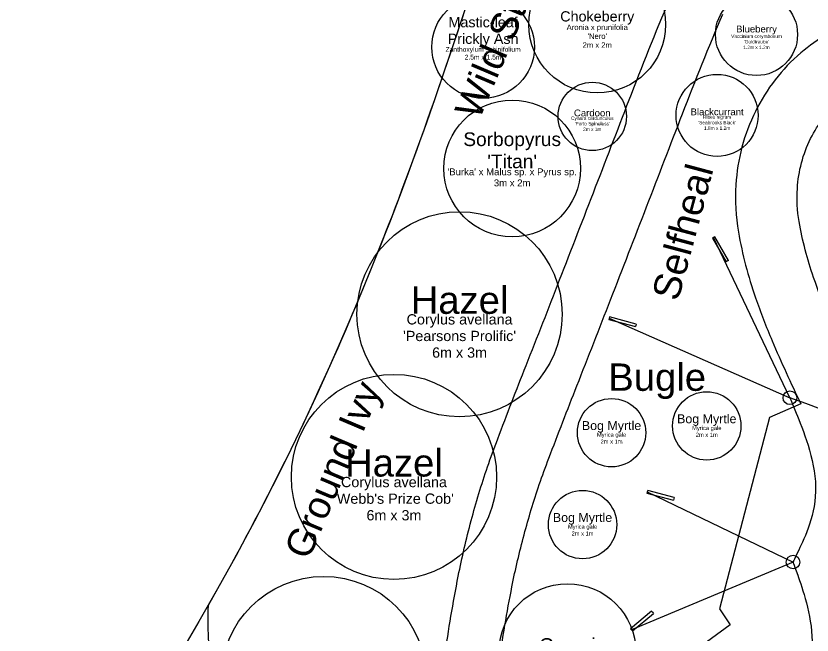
# Model space of a CAD drawing. Header units: metres. Extents: x -13.6 to 49.6, y 0.9 to 36.7.
# Drawn here: x 10.03 to 21.67, y 17.68 to 26.73 of the extents above; entities that cross this region are included whole.
import ezdxf

# ---------------------------------------------------------------- set-up
doc = ezdxf.new("R2010")
doc.units = ezdxf.units.M
for name, color, linetype, lineweight, true_color in [('Beds', 2, 'Continuous', 25, 0xffff00), ('Boundary', 1, 'Continuous', 25, 0xff0000), ('Ground cover', 253, 'Continuous', 25, 0xa0a0a4), ('Plant - Perennial', 3, 'Continuous', 25, 0x00ff00), ('Plant - Shrub', 3, 'Continuous', 25, 0x00ff00), ('Plant - Tree', 3, 'Continuous', 25, 0x00ff00), ('Structures', 4, 'Continuous', 25, 0x00ffff)]:
    doc.layers.add(name, color=color, linetype=linetype, lineweight=lineweight, true_color=true_color)
doc.styles.add('textstyle154', font='')
doc.styles.add('textstyle155', font='')
doc.styles.add('textstyle161', font='')
doc.styles.add('textstyle162', font='')
doc.styles.add('textstyle167', font='')
doc.styles.add('textstyle168', font='')
doc.styles.add('textstyle173', font='')
doc.styles.add('textstyle174', font='')
doc.styles.add('textstyle201', font='')
doc.styles.add('textstyle202', font='')
doc.styles.add('textstyle203', font='')
doc.styles.add('textstyle204', font='')
doc.styles.add('textstyle209', font='')
doc.styles.add('textstyle210', font='')
doc.styles.add('textstyle236', font='')
doc.styles.add('textstyle237', font='')
doc.styles.add('textstyle238', font='')
doc.styles.add('textstyle239', font='')
doc.styles.add('textstyle240', font='')
doc.styles.add('textstyle241', font='')
doc.styles.add('textstyle249', font='')
doc.styles.add('textstyle250', font='')
doc.styles.add('textstyle264', font='')
doc.styles.add('textstyle266', font='')
doc.styles.add('textstyle61', font='')
doc.styles.add('textstyle62', font='')
doc.styles.get('textstyle154').set_extended_font_data('Arial')
doc.styles.get('textstyle155').set_extended_font_data('Arial')
doc.styles.get('textstyle161').set_extended_font_data('Arial')
doc.styles.get('textstyle162').set_extended_font_data('Arial')
doc.styles.get('textstyle167').set_extended_font_data('Arial')
doc.styles.get('textstyle168').set_extended_font_data('Arial')
doc.styles.get('textstyle173').set_extended_font_data('Arial')
doc.styles.get('textstyle174').set_extended_font_data('Arial')
doc.styles.get('textstyle201').set_extended_font_data('Arial')
doc.styles.get('textstyle202').set_extended_font_data('Arial')
doc.styles.get('textstyle203').set_extended_font_data('Arial')
doc.styles.get('textstyle204').set_extended_font_data('Arial')
doc.styles.get('textstyle209').set_extended_font_data('Arial')
doc.styles.get('textstyle210').set_extended_font_data('Arial')
doc.styles.get('textstyle236').set_extended_font_data('Arial')
doc.styles.get('textstyle237').set_extended_font_data('Arial')
doc.styles.get('textstyle238').set_extended_font_data('Arial')
doc.styles.get('textstyle239').set_extended_font_data('Arial')
doc.styles.get('textstyle240').set_extended_font_data('Arial')
doc.styles.get('textstyle241').set_extended_font_data('Arial')
doc.styles.get('textstyle249').set_extended_font_data('Arial')
doc.styles.get('textstyle250').set_extended_font_data('Arial')
doc.styles.get('textstyle264').set_extended_font_data('Arial')
doc.styles.get('textstyle266').set_extended_font_data('Arial')
doc.styles.get('textstyle61').set_extended_font_data('Arial')
doc.styles.get('textstyle62').set_extended_font_data('Arial')

# ---------------------------------------------------------------- blocks, each defined once
blk = doc.blocks.new('Shrub - Zanthoxyum schinifolium')
at = {"layer": 'Plant - Shrub'}
blk.add_circle((0, 0), 0.75, dxfattribs=at)
at = {"layer": 'Plant - Shrub', "insert": (0, 0), "line_spacing_factor": 0.971628}
for s, char_height, attachment_point, style in [('\\c32767;Mastic-leaf\\PPrickly Ash', 0.15, 8, 'textstyle210'), ('\\c32767;Zanthoxylum schinifolium\\P2.5m x 1.5m', 0.07, 2, 'textstyle209')]:
    blk.add_mtext(s, dxfattribs=dict(at, char_height=char_height, attachment_point=attachment_point, style=style))
blk = doc.blocks.new('Shrub - Myrica gale')
at = {"layer": 'Plant - Perennial'}
blk.add_circle((0, 0), 0.5, dxfattribs=at)
at = {"layer": 'Plant - Perennial', "color": 30, "true_color": 0xff7f00, "insert": (0, 0), "width": 100}
for s, char_height, attachment_point, style in [('Bog Myrtle', 0.13, 8, 'textstyle168'), ('Myrica gale\\P2m x 1m\\P', 0.06, 2, 'textstyle167')]:
    blk.add_mtext(s, dxfattribs=dict(at, char_height=char_height, attachment_point=attachment_point, style=style))
blk = doc.blocks.new("Shrub - Ribes nigrum 'Seabrooks Black'")
at = {"layer": 'Plant - Shrub', "lineweight": -2}
blk.add_circle((0, 0), 0.6, dxfattribs=at)
at = {"layer": 'Plant - Shrub', "insert": (0, 0), "line_spacing_factor": 0.971628}
for s, char_height, attachment_point, style in [('\\c32767;Blackcurrant', 0.1, 8, 'textstyle174'), ("\\c32767;Ribes nigrum\\P'Seabrooks Black'\\P1.8m x 1.2m", 0.05, 2, 'textstyle173')]:
    blk.add_mtext(s, dxfattribs=dict(at, char_height=char_height, attachment_point=attachment_point, style=style))
blk = doc.blocks.new("Shrub - Aronia x prunifolia 'Nero'")
at = {"layer": 'Plant - Shrub'}
blk.add_circle((0, 0), 1, dxfattribs=at)
at = {"layer": 'Plant - Shrub', "insert": (0, 0), "line_spacing_factor": 0.971628}
for s, char_height, attachment_point, style in [('\\c32767;Chokeberry', 0.15, 8, 'textstyle155'), ("\\c32767;Aronia x prunifolia\\P'Nero'\\P2m x 2m", 0.08, 2, 'textstyle154')]:
    blk.add_mtext(s, dxfattribs=dict(at, char_height=char_height, attachment_point=attachment_point, style=style))
blk = doc.blocks.new("Shrub - Sorbopyrus 'Titan'")
at = {"layer": 'Plant - Tree'}
blk.add_circle((0, 0), 1, dxfattribs=at)
at = {"layer": 'Plant - Tree', "insert": (0, 0), "line_spacing_factor": 0.971628}
for s, char_height, attachment_point, style in [("\\c32767;Sorbopyrus\\P'Titan'", 0.2, 8, 'textstyle202'), ("\\c32767;'Burka' x Malus sp. x Pyrus sp.\\P3m x 2m", 0.1, 2, 'textstyle201')]:
    blk.add_mtext(s, dxfattribs=dict(at, char_height=char_height, attachment_point=attachment_point, style=style))
blk = doc.blocks.new("Shrub - Vaccinium corymbosum 'Goldtraube'")
at = {"layer": 'Plant - Shrub'}
blk.add_circle((0, 0), 0.6, dxfattribs=at)
at = {"layer": 'Plant - Shrub', "insert": (0, 0), "line_spacing_factor": 0.971628}
for s, char_height, attachment_point, style in [('\\c32767;Blueberry', 0.1, 8, 'textstyle204'), ("\\c32767;Vaccinium corymbosum\\P'Goldtraube'\\P1.2m x 1.2m", 0.05, 2, 'textstyle203')]:
    blk.add_mtext(s, dxfattribs=dict(at, char_height=char_height, attachment_point=attachment_point, style=style))
blk = doc.blocks.new("Perennial - Cynara cardunculus 'Porto Spineless'")
at = {"layer": 'Plant - Perennial'}
blk.add_circle((0, 0), 0.5, dxfattribs=at)
at = {"layer": 'Plant - Perennial', "insert": (0, 0), "line_spacing_factor": 0.971628}
for s, char_height, attachment_point, style in [("\\c32767;Cynara cardunculus\\P'Porto Spineless'^I\\P2m x 1m", 0.05, 2, 'textstyle62'), ('\\c32767;Cardoon', 0.1, 8, 'textstyle61')]:
    blk.add_mtext(s, dxfattribs=dict(at, char_height=char_height, attachment_point=attachment_point, style=style))
blk = doc.blocks.new('Shrub - Elaeagnus multiflora')
at = {"layer": 'Plant - Shrub'}
blk.add_circle((0, 0), 1, dxfattribs=at)
at = {"layer": 'Plant - Shrub', "insert": (0, 0), "line_spacing_factor": 0.971628}
for s, char_height, attachment_point, style in [('\\c32767;Goumi', 0.2, 8, 'textstyle162'), ('\\c32767;Elaeagnus multiflora\\P3m x 2m', 0.1, 2, 'textstyle161')]:
    blk.add_mtext(s, dxfattribs=dict(at, char_height=char_height, attachment_point=attachment_point, style=style))
blk = doc.blocks.new("Tree - Corylus avellana 'Halls Giant'")
at = {"layer": 'Plant - Tree'}
blk.add_circle((0, 0), 1.5, dxfattribs=at)
at = {"layer": 'Plant - Tree', "insert": (0, 0), "line_spacing_factor": 0.971628}
for s, char_height, attachment_point, style in [('\\c32767;Hazel', 0.4, 8, 'textstyle237'), ("\\c32767;Corylus avellana\\P'Halls Giant'\\P6m x 3m", 0.15, 2, 'textstyle236')]:
    blk.add_mtext(s, dxfattribs=dict(at, char_height=char_height, attachment_point=attachment_point, style=style))
blk = doc.blocks.new("Tree - Corylus avellana 'Webb's Prize Cob'")
at = {"layer": 'Plant - Tree'}
blk.add_circle((0, 0), 1.5, dxfattribs=at)
at = {"layer": 'Plant - Tree', "insert": (0, 0), "line_spacing_factor": 0.971628}
for s, char_height, attachment_point, style in [('\\c32767;Hazel', 0.4, 8, 'textstyle241'), ("\\c32767;Corylus avellana\\P'Webb's Prize Cob'\\P6m x 3m", 0.15, 2, 'textstyle240')]:
    blk.add_mtext(s, dxfattribs=dict(at, char_height=char_height, attachment_point=attachment_point, style=style))
blk = doc.blocks.new("Tree - Corylus avellana 'Pearsons Prolific'")
at = {"layer": 'Plant - Tree'}
blk.add_circle((0, 0), 1.5, dxfattribs=at)
at = {"layer": 'Plant - Tree', "insert": (0, 0), "line_spacing_factor": 0.971628}
for s, char_height, attachment_point, style in [('\\c32767;Hazel', 0.4, 8, 'textstyle239'), ("\\c32767;Corylus avellana\\P'Pearsons Prolific'\\P6m x 3m", 0.15, 2, 'textstyle238')]:
    blk.add_mtext(s, dxfattribs=dict(at, char_height=char_height, attachment_point=attachment_point, style=style))
blk = doc.blocks.new('Structure - New stake')
at = {"layer": 'Structures'}
for p, q in [((0.02, 0.4), (0, 0.4)), ((0, 0.4), (0, 0)), ((0.04, 0.4), (0.02, 0.4)), ((0.04, 0), (0.04, 0.4)), ((0.02, 0), (0, 0)), ((0.04, 0), (0.02, 0))]:
    blk.add_line(p, q, dxfattribs=at)
blk = doc.blocks.new('Structure - Shelter Pole')
at = {"layer": 'Structures', "color": 1, "true_color": 0xff0000}
blk.add_circle((0, 0), 0.1, dxfattribs=at)

msp = doc.modelspace()

# ---------------------------------------------------------------- linework, layer by layer
at = {"layer": 'Beds', "flags": 128}
for points in [[(17.105, 28.347, 0.000557), (16.434, 26.34, -0.009789), (15.623, 24.053, -0.011463), (14.848, 22.131, -0.014098), (13.902, 20.092, -0.014075), (12.841, 18.107, 0.048167), (12.893, 17.163, 0.074098)], [(22.319, 21.448, -0.011589), (21.916, 22.333, -0.017364), (21.694, 22.907, -0.040812), (21.482, 23.725, -0.058471), (21.456, 24.208, -0.099312), (21.65, 24.94, -0.101791), (22.093, 25.51, -0.090137), (22.632, 25.824, -0.075323), (23.474, 25.992, -0.018531), (23.713, 25.994, -0.007544), (24.434, 25.964, 0.017463), (25.209, 25.946, 0.036586), (25.68, 25.986, 0.115618), (26.85, 26.466, 0.161046), (27.551, 27.423, 0.130442)], [(16.301, 17.362, -0.01363), (16.499, 18.539, -0.016762), (16.688, 19.35, -0.017017), (16.927, 20.137, -0.008476), (17.075, 20.546, -0.003038), (17.49, 21.618, 0.00142), (17.981, 22.872, 0.000658), (19.031, 25.591, -0.008273), (19.629, 27.072, -0.013964)], [(23.432, 26.891, 0.075323), (22.325, 26.67, 0.090137), (21.508, 26.194, 0.101791), (20.843, 25.338, 0.099312), (20.557, 24.264, 0.05845), (20.595, 23.572, 0.04081), (20.844, 22.611, 0.017375), (21.088, 21.98, 0.0116), (21.508, 21.058), (21.048, 20.857), (20.318, 18.062), (20.473, 17.827), (18.616, 16.465, -0.03997)], [(17.093, 17.251, -0.01363), (17.284, 18.384, -0.016763), (17.461, 19.143, -0.017018), (17.684, 19.878, -0.008475), (17.823, 20.262, -0.003038), (18.234, 21.324, 0.00142), (18.726, 22.582, 0.000658), (19.777, 25.303, -0.008273), (20.366, 26.76, -0.013964)]]:
    msp.add_lwpolyline(points, format="xyb", dxfattribs=at)
at = {"layer": 'Boundary'}
msp.add_open_spline([(28.35, 36.539), (19.394, 36.674), (16.349, 24.645), (12.294, 16.774), (7.406, 9.92), (5.55, 8.478), (3.336, 5.257)], degree=3, dxfattribs=at)
at = {"layer": 'Structures'}
for p, q in [((21.347, 21.148), (20.232, 23.494)), ((18.707, 22.31), (21.347, 21.148)), ((19.263, 19.771), (21.393, 18.745)), ((21.393, 18.745), (19.031, 17.753))]:
    msp.add_line(p, q, dxfattribs=at)
at = {"layer": 'Structures', "color": 1, "true_color": 0xff0000}
msp.add_open_spline([(21.347, 21.148), (23.9, 20.2), (24.021, 20.475), (25.965, 21.015), (25.965, 21.015), (25.965, 21.015), (25.965, 21.015), (25.737, 19.876), (25.737, 19.876), (25.907, 18.71), (25.907, 18.71), (25.907, 18.71), (25.907, 18.71), (25.42, 17.886), (25.284, 15.936), (25.284, 15.936), (25.284, 15.936), (25.284, 15.936), (23.338, 16.908), (21.442, 16.388), (21.442, 16.388), (21.442, 16.388), (21.442, 16.388), (21.8, 17.6), (21.393, 18.745), (21.393, 18.745), (21.393, 18.745), (21.393, 18.745), (21.9, 19.8), (21.347, 21.148), (21.347, 21.148), (21.347, 21.148), (21.347, 21.148)], degree=3, dxfattribs=at)

# ---------------------------------------------------------------- block references
at = {"layer": 'Plant - Perennial'}
msp.add_blockref("Perennial - Cynara cardunculus 'Porto Spineless'", (18.458, 25.263), dxfattribs=at)
at = {"layer": 'Plant - Shrub'}
for name, p in [("Shrub - Aronia x prunifolia 'Nero'", (18.531, 26.607)), ('Shrub - Zanthoxyum schinifolium', (16.862, 26.279)), ("Shrub - Vaccinium corymbosum 'Goldtraube'", (20.859, 26.462)), ("Shrub - Ribes nigrum 'Seabrooks Black'", (20.283, 25.279)), ('Shrub - Myrica gale', (20.132, 20.736)), ('Shrub - Myrica gale', (18.74, 20.637)), ('Shrub - Myrica gale', (18.316, 19.292)), ('Shrub - Elaeagnus multiflora', (18.095, 17.428))]:
    msp.add_blockref(name, p, dxfattribs=at)
at = {"layer": 'Plant - Tree'}
for name, p in [("Shrub - Sorbopyrus 'Titan'", (17.287, 24.503)), ("Tree - Corylus avellana 'Pearsons Prolific'", (16.518, 22.37)), ("Tree - Corylus avellana 'Webb's Prize Cob'", (15.559, 19.99)), ("Tree - Corylus avellana 'Halls Giant'", (14.532, 17.034))]:
    msp.add_blockref(name, p, dxfattribs=at)
at = {"layer": 'Structures'}
for p, rotation in [((20.414, 23.138), 30), ((19.088, 22.188), 75), ((19.644, 19.648), 75), ((19.351, 17.994), 130)]:
    msp.add_blockref('Structure - New stake', p, dxfattribs=dict(at, rotation=rotation))
for p in [(21.347, 21.148), (21.393, 18.745)]:
    msp.add_blockref('Structure - Shelter Pole', p, dxfattribs=at)

# ---------------------------------------------------------------- texts
at = {"layer": 'Ground cover', "char_height": 0.4, "attachment_point": 5, "line_spacing_factor": 0.971628}
for s, insert, rotation, style in [('Wild Strawberry', (17.446, 27.067), 67, 'textstyle249'), ('Selfheal', (19.782, 23.572), 75, 'textstyle266'), ('Ground Ivy', (14.717, 20.072), 67, 'textstyle250')]:
    msp.add_mtext(s, dxfattribs=dict(at, insert=insert, rotation=rotation, style=style))
at = {"layer": 'Ground cover', "insert": (19.407, 21.389), "char_height": 0.4, "attachment_point": 5, "line_spacing_factor": 0.971628, "style": 'textstyle264'}
msp.add_mtext('Bugle', dxfattribs=at)

doc.saveas('drawing.dxf')
